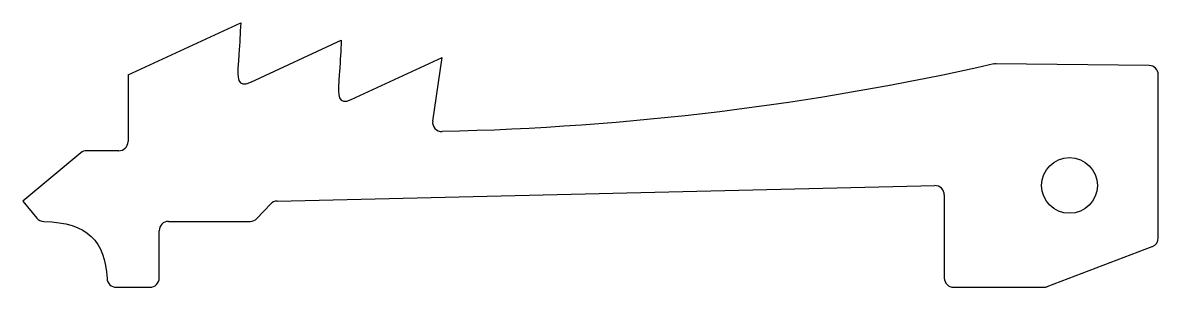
# Model space of a CAD drawing. Header units: inches. Extents: x -5.5 to 6.8, y -14.1 to -11.3.
import ezdxf

# ---------------------------------------------------------------- set-up
doc = ezdxf.new("R2010")
doc.units = ezdxf.units.IN
doc.header["$MEASUREMENT"] = 0

msp = doc.modelspace()

# ---------------------------------------------------------------- linework, layer by layer
at = {"color": 7, "linetype": 'Continuous', "lineweight": 25}
for p, q in [((-4.344, -11.839), (-3.13, -11.276)), ((-3.022, -11.916), (-2.046, -11.463)), ((-1.938, -12.103), (-0.96, -11.65)), ((-1.061, -12.336), (-0.96, -11.65)), ((6.658, -11.738), (5.008, -11.719)), ((-4.344, -11.839), (-4.344, -12.556)), ((6.757, -13.594), (6.757, -11.838)), ((-4.853, -12.679), (-5.479, -13.199)), ((-4.444, -12.656), (-4.789, -12.656)), ((-2.738, -13.198), (4.348, -13.032)), ((-5.479, -13.199), (-5.327, -13.382)), ((4.451, -13.132), (4.451, -14.027)), ((-2.955, -13.386), (-2.809, -13.23)), ((-3.908, -13.417), (-3.028, -13.417)), ((-4.008, -14.027), (-4.008, -13.517)), ((5.56, -14.12), (6.692, -13.688)), ((-4.47, -14.127), (-4.108, -14.127)), ((4.551, -14.127), (5.524, -14.127))]:
    msp.add_line(p, q, dxfattribs=at)
msp.add_circle((5.8, -13.03), 0.3, dxfattribs=at)
for centre, start, end in [((5.007, -11.819), 89.3209, 102.7278), ((6.657, -11.838), 360, 89.3209), ((-0.962, -12.35), 171.6561, 271.2605), ((-4.444, -12.556), 270, 0), ((-4.789, -12.756), 90, 129.7461), ((4.351, -13.132), 0, 91.3429), ((-2.736, -13.298), 91.3429, 136.8476), ((-5.25, -13.318), 219.7461, 268.614), ((-3.908, -13.517), 90, 180), ((-3.028, -13.317), 270, 316.8476), ((6.657, -13.594), 290.908, 0), ((-4.47, -14.027), 183.2485, 270), ((-4.108, -14.027), 270, 0), ((4.551, -14.027), 180, 270), ((5.524, -14.027), 270, 290.908)]:
    msp.add_arc(centre, 0.1, start, end, dxfattribs=at)
for points in [[(-3.13, -11.276), (-3.137, -11.405), (-3.14, -11.492), (-3.166, -11.84), (-3.171, -11.985), (-3.022, -11.916)], [(-2.046, -11.463), (-2.053, -11.592), (-2.056, -11.679), (-2.082, -12.027), (-2.087, -12.172), (-1.938, -12.103)]]:
    msp.add_open_spline(points, degree=3, knots=[0.0009367, 0.0009367, 0.0009367, 0.0009367, 0.4597054, 0.5597054, 1, 1, 1, 1], dxfattribs=at)
for points in [[(4.985, -11.721), (3.029, -12.163), (1.047, -12.406), (-0.96, -12.45)], [(-5.252, -13.418), (-4.772, -13.43), (-4.593, -13.631), (-4.57, -14.033)]]:
    msp.add_open_spline(points, degree=3, dxfattribs=at)

doc.saveas('drawing.dxf')
